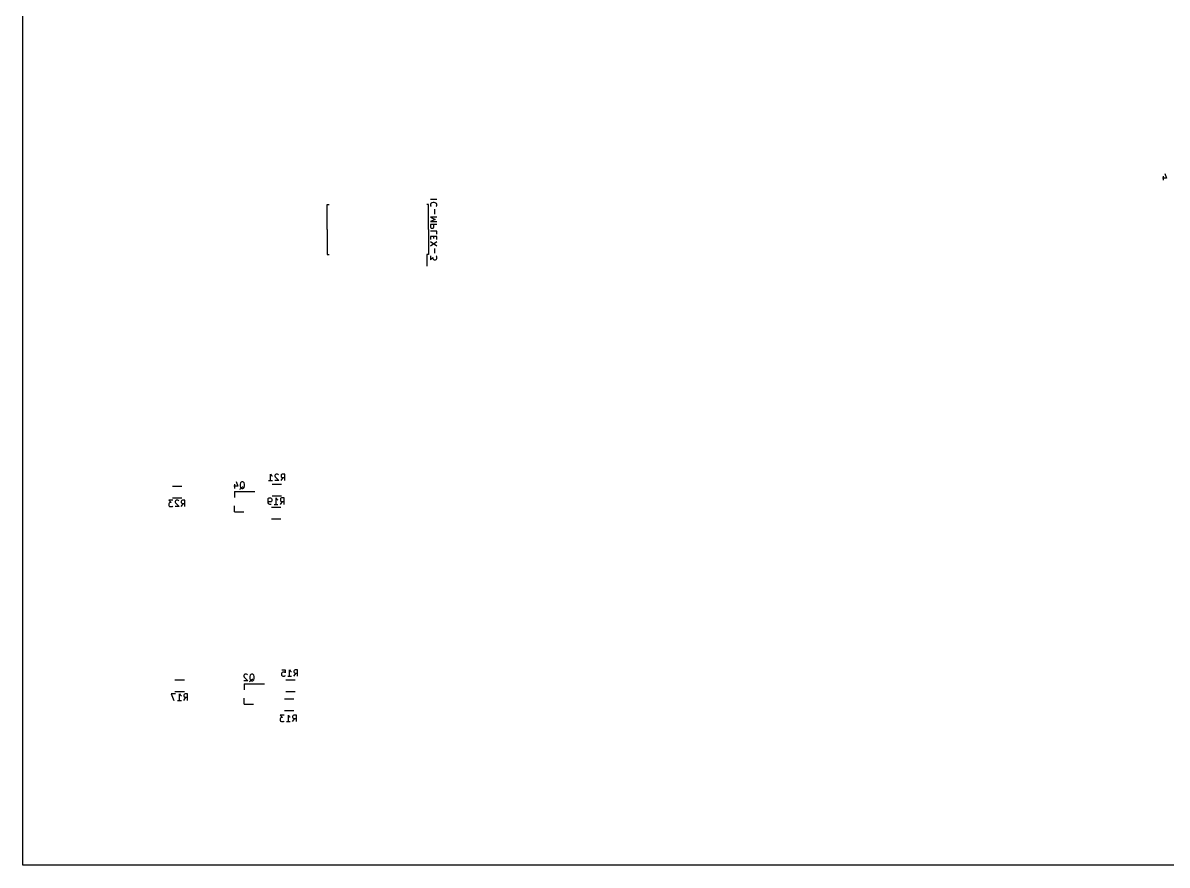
# Model space of a CAD drawing. Extents: x 119 to 479, y -311 to -51.
# Drawn here: x 119 to 295.6, y -311 to -181 of the extents above; entities that cross this region are included whole.
import ezdxf

# ---------------------------------------------------------------- set-up
doc = ezdxf.new("R2010")
doc.units = 0
doc.layers.add('BLACK', color=7, linetype='CONTINUOUS')

msp = doc.modelspace()

# ---------------------------------------------------------------- linework, layer by layer
at = {"layer": 'BLACK', "linetype": 'CONTINUOUS'}
for p, q in [((119, -311), (119, -51)), ((295.029, -204.636), (295.029, -205.302)), ((295.267, -204.255), (295.505, -204.969)), ((295.505, -204.969), (294.886, -204.969)), ((182.902, -208.281), (181.902, -208.281)), ((165.99, -212.9), (165.99, -209.04)), ((165.99, -209.04), (166.255, -209.04)), ((181.61, -209.04), (181.345, -209.04)), ((181.61, -212.9), (181.61, -209.04)), ((181.95, -208.9), (181.902, -209.043)), ((181.902, -209.043), (181.902, -209.138)), ((181.902, -209.138), (181.95, -209.281)), ((182.045, -208.805), (181.95, -208.9)), ((181.95, -209.281), (181.998, -209.329)), ((182.14, -208.757), (182.045, -208.805)), ((182.331, -208.71), (182.14, -208.757)), ((182.474, -208.71), (182.331, -208.71)), ((182.664, -208.757), (182.474, -208.71)), ((182.521, -209.757), (182.521, -210.519)), ((182.76, -208.805), (182.664, -208.757)), ((182.855, -208.9), (182.76, -208.805)), ((182.807, -209.329), (182.855, -209.281)), ((182.902, -209.043), (182.855, -208.9)), ((182.855, -209.281), (182.902, -209.138)), ((182.902, -209.138), (182.902, -209.043)), ((182.902, -210.995), (181.902, -210.995)), ((181.902, -210.995), (182.617, -211.329)), ((182.617, -211.329), (181.902, -211.662)), ((181.902, -211.662), (182.902, -211.662)), ((165.99, -212.9), (165.99, -216.76)), ((181.61, -212.9), (181.61, -216.76)), ((182.902, -212.138), (181.902, -212.138)), ((181.902, -212.138), (181.902, -212.519)), ((181.902, -212.519), (181.95, -212.614)), ((182.902, -213.138), (181.902, -213.138)), ((181.95, -212.614), (181.998, -212.662)), ((181.998, -212.662), (182.093, -212.71)), ((182.093, -212.71), (182.236, -212.71)), ((182.236, -212.71), (182.331, -212.662)), ((182.331, -212.662), (182.379, -212.614)), ((182.379, -212.614), (182.426, -212.519)), ((182.426, -212.519), (182.426, -212.138)), ((182.902, -213.614), (182.902, -213.138)), ((182.902, -213.948), (181.902, -213.948)), ((181.902, -213.948), (181.902, -214.424)), ((181.902, -214.757), (182.902, -215.424)), ((181.902, -215.424), (182.902, -214.757)), ((182.379, -213.948), (182.379, -214.281)), ((182.902, -214.424), (182.902, -213.948)), ((165.99, -216.76), (166.255, -216.76)), ((181.61, -216.76), (181.345, -216.76)), ((181.345, -216.76), (181.345, -218.575)), ((181.902, -216.948), (181.902, -217.567)), ((181.902, -217.567), (182.283, -217.233)), ((182.283, -217.233), (182.283, -217.376)), ((182.521, -215.805), (182.521, -216.567)), ((182.855, -216.995), (182.807, -216.948)), ((182.902, -217.09), (182.855, -216.995)), ((182.902, -217.376), (182.902, -217.09)), ((182.283, -217.376), (182.331, -217.471)), ((182.331, -217.471), (182.379, -217.519)), ((182.379, -217.519), (182.474, -217.567)), ((182.474, -217.567), (182.712, -217.567)), ((182.712, -217.567), (182.807, -217.519)), ((182.807, -217.519), (182.855, -217.471)), ((182.855, -217.471), (182.902, -217.376)), ((157.224, -251.652), (157.224, -250.652)), ((157.224, -250.652), (157.319, -250.795)), ((157.319, -250.795), (157.414, -250.89)), ((157.938, -250.748), (157.89, -250.843)), ((157.986, -250.7), (157.938, -250.748)), ((158.081, -250.652), (157.986, -250.7)), ((158.319, -250.652), (158.081, -250.652)), ((158.414, -250.7), (158.319, -250.652)), ((158.462, -250.748), (158.414, -250.7)), ((158.89, -250.748), (158.843, -250.843)), ((158.938, -250.7), (158.89, -250.748)), ((159.033, -250.652), (158.938, -250.7)), ((159.414, -250.652), (159.033, -250.652)), ((159.414, -251.652), (159.414, -250.652)), ((142.073, -252.49), (143.527, -252.49)), ((152.162, -252.519), (151.543, -252.519)), ((151.686, -252.186), (151.686, -252.852)), ((151.924, -251.805), (152.162, -252.519)), ((152.59, -251.995), (152.543, -252.186)), ((152.543, -252.186), (152.543, -252.519)), ((152.543, -252.519), (152.59, -252.71)), ((152.686, -251.9), (152.59, -251.995)), ((152.781, -251.852), (152.686, -251.9)), ((152.971, -251.852), (152.781, -251.852)), ((153.067, -251.9), (152.971, -251.852)), ((153.162, -251.995), (153.067, -251.9)), ((153.21, -252.186), (153.162, -251.995)), ((153.162, -252.71), (153.21, -252.519)), ((153.21, -252.519), (153.21, -252.186)), ((156.938, -251.652), (157.51, -251.652)), ((157.414, -250.89), (157.51, -250.938)), ((157.473, -252.19), (158.927, -252.19)), ((157.89, -250.843), (157.89, -250.938)), ((157.89, -250.938), (157.938, -251.081)), ((158.51, -251.652), (157.89, -251.652)), ((157.938, -251.081), (158.51, -251.652)), ((158.843, -250.843), (158.843, -250.986)), ((158.843, -250.986), (158.89, -251.081)), ((158.843, -251.652), (159.176, -251.176)), ((158.89, -251.081), (158.938, -251.129)), ((158.938, -251.129), (159.033, -251.176)), ((159.033, -251.176), (159.414, -251.176)), ((142.073, -254.31), (143.527, -254.31)), ((151.64, -253.32), (154.8, -253.32)), ((151.64, -253.32), (151.64, -254.25)), ((152.495, -252.948), (152.59, -252.9)), ((152.59, -252.71), (152.686, -252.805)), ((152.59, -252.9), (152.686, -252.805)), ((152.686, -252.805), (152.829, -252.662)), ((152.686, -252.805), (152.781, -252.852)), ((152.781, -252.852), (152.971, -252.852)), ((152.829, -252.662), (152.924, -252.614)), ((152.924, -252.614), (153.019, -252.614)), ((152.971, -252.852), (153.067, -252.805)), ((153.067, -252.805), (153.162, -252.71)), ((156.933, -254.38), (157.029, -254.332)), ((157.029, -254.332), (157.219, -254.332)), ((157.219, -254.332), (157.314, -254.38)), ((157.473, -254.01), (158.927, -254.01)), ((158.076, -255.332), (158.076, -254.332)), ((158.076, -254.332), (158.171, -254.475)), ((158.933, -254.332), (158.838, -254.38)), ((159.314, -254.332), (158.933, -254.332)), ((159.314, -255.332), (159.314, -254.332)), ((142.157, -254.672), (141.538, -254.672)), ((141.538, -254.672), (141.871, -255.053)), ((141.586, -255.149), (141.538, -255.244)), ((141.538, -255.244), (141.538, -255.482)), ((141.538, -255.482), (141.586, -255.577)), ((141.633, -255.101), (141.586, -255.149)), ((141.586, -255.577), (141.633, -255.625)), ((141.729, -255.053), (141.633, -255.101)), ((141.633, -255.625), (141.729, -255.672)), ((141.871, -255.053), (141.729, -255.053)), ((141.729, -255.672), (142.014, -255.672)), ((142.014, -255.672), (142.11, -255.625)), ((142.11, -255.625), (142.157, -255.577)), ((142.538, -254.768), (142.49, -254.863)), ((142.49, -254.863), (142.49, -254.958)), ((142.49, -254.958), (142.538, -255.101)), ((143.11, -255.672), (142.49, -255.672)), ((142.586, -254.72), (142.538, -254.768)), ((142.538, -255.101), (143.11, -255.672)), ((142.681, -254.672), (142.586, -254.72)), ((142.919, -254.672), (142.681, -254.672)), ((143.014, -254.72), (142.919, -254.672)), ((143.062, -254.768), (143.014, -254.72)), ((143.49, -254.768), (143.443, -254.863)), ((143.443, -254.863), (143.443, -255.006)), ((143.443, -255.006), (143.49, -255.101)), ((143.443, -255.672), (143.776, -255.196)), ((143.538, -254.72), (143.49, -254.768)), ((143.49, -255.101), (143.538, -255.149)), ((143.633, -254.672), (143.538, -254.72)), ((143.538, -255.149), (143.633, -255.196)), ((144.014, -254.672), (143.633, -254.672)), ((143.633, -255.196), (144.014, -255.196)), ((144.014, -255.672), (144.014, -254.672)), ((151.64, -256.48), (151.64, -255.55)), ((156.838, -254.523), (156.886, -254.428)), ((156.838, -254.904), (156.838, -254.523)), ((156.886, -254.856), (156.838, -254.761)), ((156.886, -255.094), (156.838, -254.904)), ((156.886, -254.428), (156.933, -254.38)), ((156.933, -254.904), (156.886, -254.856)), ((156.981, -255.237), (156.886, -255.094)), ((157.029, -254.951), (156.933, -254.904)), ((157.029, -255.285), (156.981, -255.237)), ((157.219, -254.951), (157.029, -254.951)), ((157.124, -255.332), (157.029, -255.285)), ((157.314, -255.332), (157.124, -255.332)), ((157.314, -254.904), (157.219, -254.951)), ((157.314, -254.38), (157.362, -254.428)), ((157.362, -254.856), (157.314, -254.904)), ((157.362, -254.428), (157.41, -254.523)), ((157.41, -254.761), (157.362, -254.856)), ((158.827, -255.79), (157.373, -255.79)), ((157.41, -254.523), (157.41, -254.761)), ((157.79, -255.332), (158.362, -255.332)), ((158.171, -254.475), (158.267, -254.57)), ((158.267, -254.57), (158.362, -254.618)), ((158.79, -254.428), (158.743, -254.523)), ((158.743, -254.523), (158.743, -254.666)), ((158.743, -254.666), (158.79, -254.761)), ((158.743, -255.332), (159.076, -254.856)), ((158.838, -254.38), (158.79, -254.428)), ((158.79, -254.761), (158.838, -254.809)), ((158.838, -254.809), (158.933, -254.856)), ((158.933, -254.856), (159.314, -254.856)), ((151.64, -256.48), (153.1, -256.48)), ((158.827, -257.61), (157.373, -257.61)), ((142.473, -282.39), (143.927, -282.39)), ((153.138, -281.648), (153.09, -281.743)), ((153.09, -281.743), (153.09, -281.838)), ((153.09, -281.838), (153.138, -281.981)), ((153.71, -282.552), (153.09, -282.552)), ((153.186, -281.6), (153.138, -281.648)), ((153.138, -281.981), (153.71, -282.552)), ((153.281, -281.552), (153.186, -281.6)), ((153.519, -281.552), (153.281, -281.552)), ((153.614, -281.6), (153.519, -281.552)), ((153.662, -281.648), (153.614, -281.6)), ((154.09, -281.695), (154.043, -281.886)), ((154.043, -281.886), (154.043, -282.219)), ((154.043, -282.219), (154.09, -282.41)), ((154.186, -281.6), (154.09, -281.695)), ((154.09, -282.41), (154.186, -282.505)), ((154.09, -282.6), (154.186, -282.505)), ((154.281, -281.552), (154.186, -281.6)), ((154.186, -282.505), (154.329, -282.362)), ((154.186, -282.505), (154.281, -282.552)), ((154.471, -281.552), (154.281, -281.552)), ((154.281, -282.552), (154.471, -282.552)), ((154.329, -282.362), (154.424, -282.314)), ((154.424, -282.314), (154.519, -282.314)), ((154.567, -281.6), (154.471, -281.552)), ((154.471, -282.552), (154.567, -282.505)), ((154.662, -281.695), (154.567, -281.6)), ((154.567, -282.505), (154.662, -282.41)), ((154.71, -281.886), (154.662, -281.695)), ((154.662, -282.41), (154.71, -282.219)), ((154.71, -282.219), (154.71, -281.886)), ((158.986, -281.329), (158.938, -281.424)), ((158.938, -281.424), (158.938, -281.662)), ((158.938, -281.662), (158.986, -281.757)), ((158.986, -280.852), (159.462, -280.852)), ((159.033, -281.281), (158.986, -281.329)), ((158.986, -281.757), (159.033, -281.805)), ((159.129, -281.233), (159.033, -281.281)), ((159.033, -281.805), (159.129, -281.852)), ((159.367, -281.233), (159.129, -281.233)), ((159.129, -281.852), (159.367, -281.852)), ((159.462, -281.281), (159.367, -281.233)), ((159.367, -281.852), (159.462, -281.805)), ((159.462, -280.852), (159.51, -281.329)), ((159.51, -281.329), (159.462, -281.281)), ((159.462, -281.805), (159.51, -281.757)), ((159.573, -282.39), (161.027, -282.39)), ((159.89, -281.852), (160.462, -281.852)), ((160.176, -281.852), (160.176, -280.852)), ((160.176, -280.852), (160.271, -280.995)), ((160.271, -280.995), (160.367, -281.09)), ((160.367, -281.09), (160.462, -281.138)), ((160.89, -280.948), (160.843, -281.043)), ((160.843, -281.043), (160.843, -281.186)), ((160.843, -281.186), (160.89, -281.281)), ((160.843, -281.852), (161.176, -281.376)), ((160.938, -280.9), (160.89, -280.948)), ((160.89, -281.281), (160.938, -281.329)), ((161.033, -280.852), (160.938, -280.9)), ((160.938, -281.329), (161.033, -281.376)), ((161.414, -280.852), (161.033, -280.852)), ((161.033, -281.376), (161.414, -281.376)), ((161.414, -281.852), (161.414, -280.852)), ((142.473, -284.21), (143.927, -284.21)), ((153.14, -283.02), (156.3, -283.02)), ((153.14, -283.02), (153.14, -283.95)), ((153.995, -282.648), (154.09, -282.6)), ((159.573, -284.21), (161.027, -284.21)), ((142.557, -284.572), (141.89, -284.572)), ((141.89, -284.572), (142.319, -285.572)), ((142.89, -285.572), (143.462, -285.572)), ((143.176, -285.572), (143.176, -284.572)), ((143.176, -284.572), (143.271, -284.715)), ((143.271, -284.715), (143.367, -284.81)), ((143.367, -284.81), (143.462, -284.858)), ((143.89, -284.668), (143.843, -284.763)), ((143.843, -284.763), (143.843, -284.906)), ((143.843, -284.906), (143.89, -285.001)), ((143.843, -285.572), (144.176, -285.096)), ((143.938, -284.62), (143.89, -284.668)), ((143.89, -285.001), (143.938, -285.049)), ((144.033, -284.572), (143.938, -284.62)), ((143.938, -285.049), (144.033, -285.096)), ((144.414, -284.572), (144.033, -284.572)), ((144.033, -285.096), (144.414, -285.096)), ((144.414, -285.572), (144.414, -284.572)), ((153.14, -286.18), (153.14, -285.25)), ((160.827, -285.39), (159.373, -285.39)), ((153.14, -286.18), (154.6, -286.18)), ((159.357, -287.852), (158.738, -287.852)), ((158.738, -287.852), (159.071, -288.233)), ((160.827, -287.21), (159.373, -287.21)), ((159.976, -288.852), (159.976, -287.852)), ((159.976, -287.852), (160.071, -287.995)), ((160.833, -287.852), (160.738, -287.9)), ((161.214, -287.852), (160.833, -287.852)), ((161.214, -288.852), (161.214, -287.852)), ((158.786, -288.329), (158.738, -288.424)), ((158.738, -288.424), (158.738, -288.662)), ((158.738, -288.662), (158.786, -288.757)), ((158.833, -288.281), (158.786, -288.329)), ((158.786, -288.757), (158.833, -288.805)), ((158.929, -288.233), (158.833, -288.281)), ((158.833, -288.805), (158.929, -288.852)), ((159.071, -288.233), (158.929, -288.233)), ((158.929, -288.852), (159.214, -288.852)), ((159.214, -288.852), (159.31, -288.805)), ((159.31, -288.805), (159.357, -288.757)), ((159.69, -288.852), (160.262, -288.852)), ((160.071, -287.995), (160.167, -288.09)), ((160.167, -288.09), (160.262, -288.138)), ((160.69, -287.948), (160.643, -288.043)), ((160.643, -288.043), (160.643, -288.186)), ((160.643, -288.186), (160.69, -288.281)), ((160.643, -288.852), (160.976, -288.376)), ((160.738, -287.9), (160.69, -287.948)), ((160.69, -288.281), (160.738, -288.329)), ((160.738, -288.329), (160.833, -288.376)), ((160.833, -288.376), (161.214, -288.376)), ((479, -311), (119, -311))]:
    msp.add_line(p, q, dxfattribs=at)

doc.saveas('drawing.dxf')
